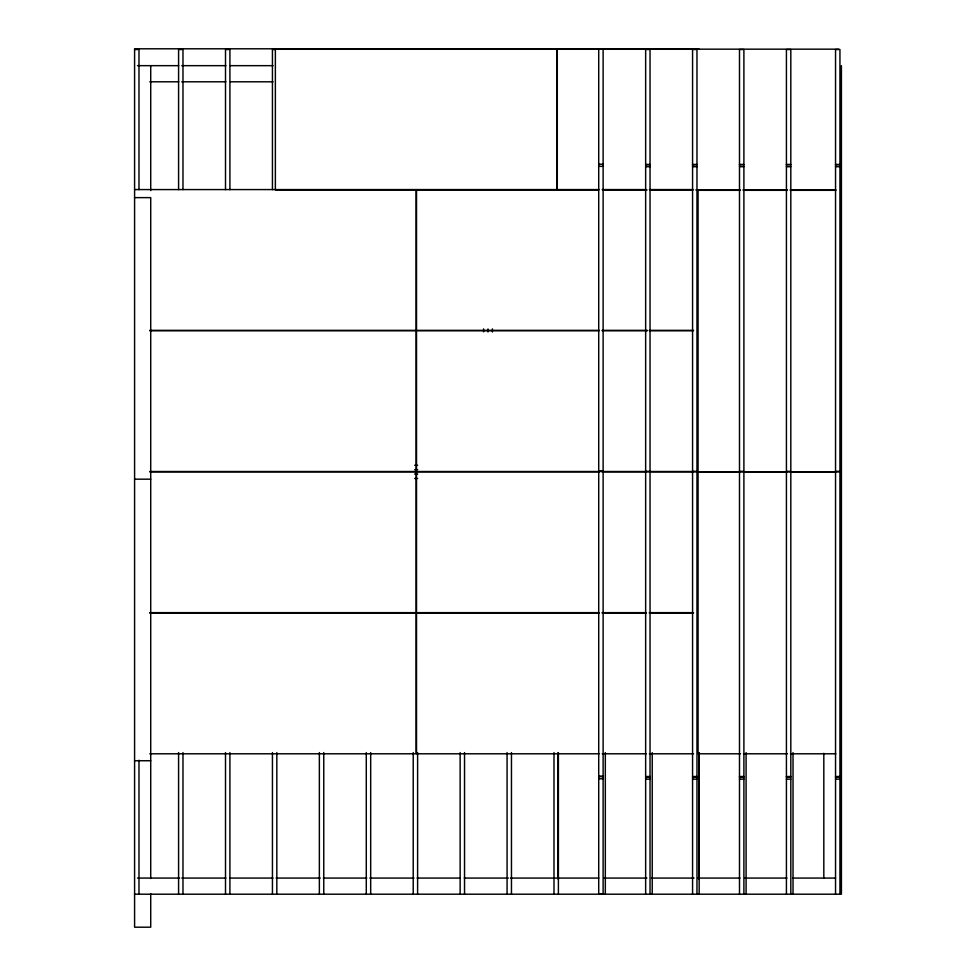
<?xml version="1.0" encoding="UTF-8"?>
<svg xmlns="http://www.w3.org/2000/svg" width="976" height="976" viewBox="0 0 976 976"><rect width="100%" height="100%" fill="white"/><g stroke="black" fill="none" stroke-linecap="round" stroke-linejoin="round"><path stroke-width="1.46" d="M275.366 48.8L134.59 48.8L134.59 927.2L150.719 927.2L150.719 893.723M275.732 48.8L416.508 48.8M416.874 48.8L557.662 48.8M558.028 48.8L698.804 48.8M838.848 49.166L557.284 49.166L557.284 189.942L598.386 189.942M134.59 49.532L138.982 49.532L138.982 189.637M275.366 49.532L272.438 49.532L272.438 189.637M137.518 65.66L178.718 65.66M181.768 65.66L225.907 65.66M230.47 65.66L273.085 65.66M149.804 81.801L178.718 81.801M181.768 81.801L225.907 81.801M230.47 81.801L273.085 81.801M598.715 164.261L603.119 164.188M645.648 164.554L650.04 164.554M692.57 164.554L696.974 164.554M739.491 164.554L743.895 164.554M786.424 164.554L790.816 164.554M835.541 164.554L839.946 164.554M645.648 164.627L650.04 164.627M692.57 164.627L696.974 164.627M739.491 164.627L743.895 164.627M786.424 164.627L790.816 164.627M835.541 164.627L839.946 164.627M598.715 166.335L603.119 166.335M645.648 166.701L650.04 166.701M692.57 166.701L696.974 166.701M739.491 166.701L743.895 166.701M786.424 166.701L790.816 166.701M835.541 166.701L839.946 166.701M134.59 189.576L416.142 189.576L416.142 330.352L149.718 330.352M599.142 189.576L416.508 189.576L416.508 330.352L599.142 330.352M602.192 189.576L646.319 189.576M649.369 189.576L693.497 189.576M602.948 189.942L647.088 189.942M650.126 189.942L692.74 189.942M695.79 189.942L739.918 189.942M742.968 189.942L787.095 189.942M790.145 189.942L835.798 189.942M698.072 190.308L740.455 190.308M743.48 190.308L787.376 190.308M790.401 190.308L835.822 190.308M134.59 197.628L150.719 197.628L150.719 878.498M602.192 330.352L647.332 330.352M649.369 330.352L693.497 330.352M149.718 330.73L416.142 330.73L416.142 471.506L149.804 471.506M599.142 330.73L416.508 330.73L416.508 471.506L646.319 471.506M602.192 330.73L647.332 330.73M649.369 330.73L693.497 330.73M414.678 465.271L417.606 465.271M414.617 469.663L417.667 469.663M598.715 470.969L603.119 470.969M645.648 471.335L650.04 471.335M692.57 471.335L696.974 471.335M739.491 471.335L743.895 471.335M786.424 471.335L790.816 471.335M835.541 471.335L839.946 471.335M649.369 471.506L693.497 471.506M149.804 471.872L416.142 471.872L416.142 612.647L149.804 612.647M599.142 471.872L416.508 471.872L416.508 612.647L599.142 612.647M602.192 471.872L696.974 471.872M698.072 471.872L839.946 471.872M698.072 472.238L740.455 472.238M743.48 472.238L787.376 472.238M790.401 472.238L835.822 472.238M414.617 474.068L417.667 474.068M414.678 478.472L417.606 478.472M134.59 479.179L150.719 479.179M602.192 612.647L646.319 612.647M649.369 612.647L693.497 612.647M149.804 613.013L416.142 613.013L416.142 753.789L149.804 753.789M599.142 613.013L416.508 613.013L416.508 753.789L599.142 753.789M602.192 613.013L646.319 613.013M649.369 613.013L693.497 613.013M602.192 753.789L646.319 753.789M649.369 753.789L693.497 753.789M740.455 753.789L698.072 753.789L698.072 189.576M743.48 753.789L787.376 753.789M790.401 753.789L835.822 753.789M134.59 760.743L150.719 760.743M598.715 776.152L603.119 776.152M645.648 776.518L650.04 776.518M692.57 776.518L696.974 776.518M739.491 776.518L743.895 776.518M786.424 776.518L790.816 776.518M835.541 776.518L839.946 776.518M598.715 776.676L603.119 776.676M645.648 777.042L650.04 777.042M692.57 777.042L696.974 777.042M739.491 777.042L743.895 777.042M786.424 777.042L790.816 777.042M835.541 777.042L839.946 777.042M598.715 778.75L603.119 778.811M645.648 779.116L650.04 779.177M692.57 779.116L696.974 779.177M739.491 779.177L743.895 779.116M786.424 779.116L790.816 779.177M835.541 779.116L839.946 779.177M137.518 878.071L179.633 878.071M181.768 878.071L225.907 878.071M229.86 878.071L273.085 878.071M276.123 878.071L320.262 878.071M323.312 878.071L366.83 878.071M369.88 878.071L414.007 878.071M417.057 878.071L460.282 878.071M464.234 878.071L508.374 878.071M510.509 878.071L598.776 878.071M604.254 878.071L646.868 878.071M651.431 878.071L694.046 878.071M697.706 878.071L740.076 878.071M744.615 878.071L786.985 878.071M792.841 878.071L835.541 878.071M134.59 894.199L841.41 894.199L841.41 65.66M839.946 894.199L839.946 49.532L835.541 49.532L835.541 894.199M823.817 753.277L823.817 878.071M793.024 752.581L793.024 894.199M790.816 894.199L790.816 49.532L786.424 49.532L786.424 894.199M746.091 752.581L746.091 894.199M743.895 894.199L743.895 49.532L739.491 49.532L739.491 894.199M699.17 752.581L699.17 894.199M698.804 752.667L698.804 878.986M696.974 894.199L696.974 49.532L692.57 49.532L692.57 894.199M652.236 752.581L652.236 894.199M650.04 894.199L650.04 49.532L645.648 49.532L645.648 894.199M605.315 752.581L605.315 894.199M603.119 49.166L603.119 893.833L598.715 893.833L598.715 49.166M558.394 752.581L558.394 894.199M558.028 752.667L558.028 878.986M553.99 752.581L553.99 894.199M511.461 752.581L511.461 894.199M507.069 752.581L507.069 894.199M492.404 328.888L492.404 331.999M488 328.961L488 331.999M483.596 328.888L483.596 331.828M464.539 752.581L464.539 894.199M460.135 752.581L460.135 894.199M417.606 752.581L417.606 894.199M413.214 752.581L413.214 894.199M370.685 752.581L370.685 894.199M366.281 752.581L366.281 894.199M323.764 752.581L323.764 894.199M319.359 752.581L319.359 894.199M276.83 752.581L276.83 894.199M272.438 752.581L272.438 894.199M229.909 189.637L229.909 49.532L225.505 49.532L225.505 189.637M229.909 752.581L229.909 894.199M225.505 752.581L225.505 894.199M182.976 189.637L182.976 49.532L178.584 49.532L178.584 189.637M182.976 752.581L182.976 894.199M178.584 752.581L178.584 894.199M150.719 65.66L150.719 190.588M138.982 760.194L138.982 894.199M556.918 49.166L275.366 49.166L275.366 189.942L556.918 189.942L556.918 49.166"/></g></svg>
